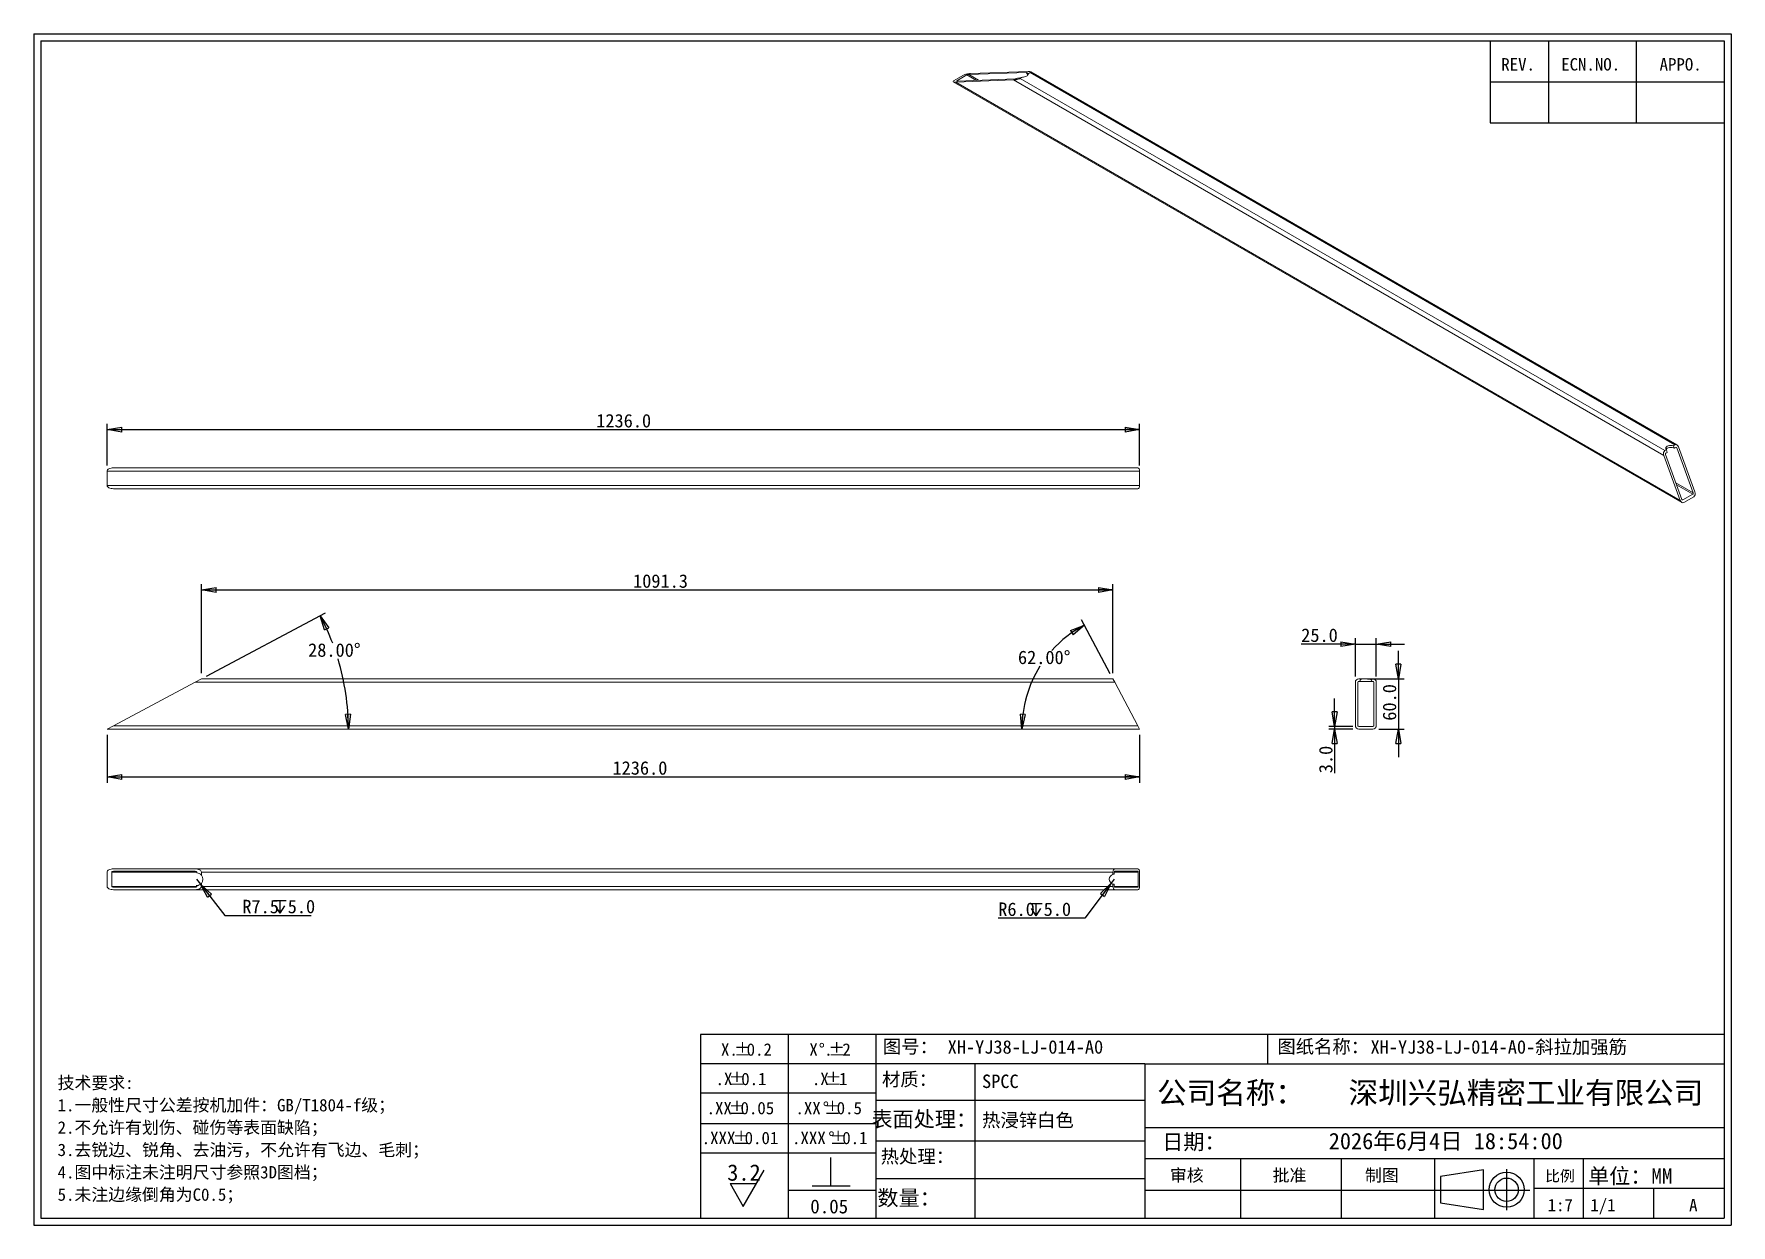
# Model space of a CAD drawing. Header units: millimetres. Extents: x 3 to 294, y 3 to 207.
import ezdxf

# ---------------------------------------------------------------- set-up
doc = ezdxf.new("R2010")
doc.units = ezdxf.units.MM
doc.linetypes.add('CENTERX2', pattern=[20.32, 12.7, -2.54, 2.54, -2.54])
doc.layers.add('图框', color=7, linetype='Continuous')
doc.layers.add('粗实线层', color=7, linetype='Continuous', lineweight=25)
doc.styles.add('SLDTEXTSTYLE0', font='SIMKAI.TTF')
doc.styles.add('SLDTEXTSTYLE1', font='SIMHEI.TTF', dxfattribs={"bigfont": 'bigfont'})
doc.styles.add('SLDTEXTSTYLE2', font='SIMSUN.TTC')
doc.styles.add('SLDTEXTSTYLE3', font='SIMSUN.TTC', dxfattribs={"bigfont": 'bigfont'})
doc.styles.add('SLDTEXTSTYLE4', font='SIMKAI.TTF')
doc.styles.add('SLDTEXTSTYLE5', font='SIMKAI.TTF', dxfattribs={"bigfont": 'bigfont'})
doc.dimstyles.new('SLDDIMSTYLE0', dxfattribs={"dimtxt": 2.3, "dimasz": 2.5, "dimexe": 0, "dimexo": 0.0625, "dimgap": 0.575, "dimtad": 0, "dimtih": 1, "dimtoh": 1, "dimdec": 4, "dimlfac": 7, "dimzin": 4, "dimdsep": 46, "dimtxsty": 'SLDTEXTSTYLE2', "dimblk1": 'CLOSED', "dimblk2": 'CLOSED', "dimsah": 1, "dimcen": 0.09, "dimazin": 1, "dimtfac": 1, "dimtofl": 0, "dimtmove": 0, "dimatfit": 3, "dimldrblk": 'CLOSED', "dimfxl": 0, "dimfrac": 2, "dimtolj": 1, "dimtzin": 12, "dimarcsym": 0})
doc.dimstyles.new('SLDDIMSTYLE1', dxfattribs={"dimtxt": 2.3, "dimasz": 2.5, "dimexe": 0, "dimexo": 0.0625, "dimgap": 0.575, "dimtad": 2, "dimdec": 1, "dimlfac": 7, "dimrnd": 1e-09, "dimzin": 12, "dimdsep": 46, "dimtxsty": 'SLDTEXTSTYLE2', "dimblk1": 'CLOSED', "dimblk2": 'CLOSED', "dimsah": 1, "dimcen": 0.09, "dimadec": 0, "dimazin": 3, "dimtfac": 1, "dimtdec": 1, "dimtofl": 0, "dimtmove": 0, "dimatfit": 3, "dimldrblk": 'CLOSED', "dimfxl": 0, "dimfrac": 2, "dimtolj": 1, "dimtzin": 12, "dimarcsym": 0})
doc.dimstyles.new('SLDDIMSTYLE2', dxfattribs={"dimtxt": 2.3, "dimasz": 2.5, "dimexe": 0, "dimexo": 0.0625, "dimgap": 0.575, "dimtad": 2, "dimdec": 1, "dimlfac": 7, "dimrnd": 1e-09, "dimzin": 4, "dimdsep": 46, "dimtxsty": 'SLDTEXTSTYLE2', "dimblk1": 'CLOSED', "dimblk2": 'CLOSED', "dimsah": 1, "dimcen": 0.09, "dimadec": 0, "dimazin": 1, "dimtfac": 1, "dimtdec": 1, "dimtofl": 0, "dimtmove": 0, "dimatfit": 3, "dimldrblk": 'CLOSED', "dimfxl": 0, "dimfrac": 2, "dimtolj": 1, "dimtzin": 12, "dimarcsym": 0})
doc.dimstyles.new('SLDDIMSTYLE3', dxfattribs={"dimtxt": 2.3, "dimasz": 2.5, "dimexe": 0, "dimexo": 0.0625, "dimgap": 0.575, "dimtad": 2, "dimdec": 1, "dimlfac": 7, "dimrnd": 1e-09, "dimzin": 4, "dimdsep": 46, "dimtxsty": 'SLDTEXTSTYLE2', "dimblk1": 'CLOSED', "dimblk2": 'CLOSED', "dimsah": 1, "dimcen": 0.09, "dimadec": 0, "dimazin": 1, "dimtfac": 1, "dimtdec": 1, "dimtmove": 0, "dimatfit": 0, "dimldrblk": 'CLOSED', "dimfxl": 0, "dimfrac": 2, "dimtolj": 1, "dimtzin": 12, "dimarcsym": 0})
doc.dimstyles.new('SLDDIMSTYLE4', dxfattribs={"dimtxt": 2.3, "dimasz": 2.5, "dimexe": 0, "dimexo": 0.0625, "dimgap": 0.575, "dimtad": 0, "dimtih": 1, "dimtoh": 1, "dimdec": 1, "dimlfac": 7, "dimrnd": 1e-09, "dimzin": 4, "dimdsep": 46, "dimtxsty": 'SLDTEXTSTYLE2', "dimblk1": 'CLOSED', "dimblk2": 'CLOSED', "dimsah": 1, "dimcen": 0, "dimadec": 0, "dimazin": 1, "dimtfac": 1, "dimtdec": 1, "dimtofl": 0, "dimtmove": 0, "dimatfit": 3, "dimldrblk": 'CLOSED', "dimfxl": 0, "dimfrac": 2, "dimtolj": 1, "dimtzin": 12, "dimarcsym": 0})
doc.dimstyles.new('SLDDIMSTYLE5', dxfattribs={"dimtxt": 2.3, "dimasz": 2.5, "dimexe": 0, "dimexo": 0.0625, "dimgap": 0.575, "dimtad": 0, "dimtih": 1, "dimtoh": 1, "dimdec": 1, "dimlfac": 7, "dimrnd": 1e-09, "dimzin": 12, "dimdsep": 46, "dimtxsty": 'SLDTEXTSTYLE2', "dimblk1": 'CLOSED', "dimblk2": 'CLOSED', "dimsah": 1, "dimcen": 0, "dimadec": 0, "dimazin": 3, "dimtfac": 1, "dimtdec": 1, "dimtofl": 0, "dimtmove": 0, "dimatfit": 3, "dimldrblk": 'CLOSED', "dimfxl": 0, "dimfrac": 2, "dimtolj": 1, "dimtzin": 12, "dimarcsym": 0})

# ---------------------------------------------------------------- blocks, each defined once
blk = doc.blocks.new('块8')
at = {"layer": '粗实线层'}
for p, q in [((184.46, 11.66), (184.46, 6.85)), ((181.31, 6.85), (187.82, 6.85))]:
    blk.add_line(p, q, dxfattribs=at)
blk = doc.blocks.new('SW_NOTE_0')
at = {"layer": '图框', "color": 0, "insert": (0, 3.26), "char_height": 2.8, "attachment_point": 1, "style": 'SLDTEXTSTYLE0'}
blk.add_mtext('3.2', dxfattribs=at)
blk = doc.blocks.new('块7')
at = {"layer": '图框', "lineweight": 25}
for p, q in [((135.52, 14.41), (139.1, 20.62)), ((133.27, 18.3), (137.77, 18.3)), ((133.27, 18.3), (135.52, 14.41))]:
    blk.add_line(p, q, dxfattribs=at)
at = {"layer": '图框', "color": 7}
blk.add_blockref('SW_NOTE_0', (132.77, 18.34), dxfattribs=at)
blk = doc.blocks.new('块9')
at = {"color": 7, "linetype": 'Continuous'}
blk.add_blockref('块7', (-132.98, -14.31), dxfattribs=at)
blk = doc.blocks.new('SW_NOTE_0_1')
at = {"layer": '图框', "color": 0, "attachment_point": 1, "style": 'SLDTEXTSTYLE1'}
for s, insert, char_height in [('技术要求:', (0, 2.46), 2.117), ('1.一般性尺寸公差按机加件：GB/T1804-f级；', (0, -1.36), 2.1167), ('2.不允许有划伤、碰伤等表面缺陷；', (0, -5.18), 2.1167), ('3.去锐边、锐角、去油污，不允许有飞边、毛刺；', (0, -9), 2.1167), ('4.图中标注未注明尺寸参照3D图档；', (0, -12.83), 2.1167), ('5.未注边缘倒角为C0.5；', (0, -16.65), 2.1167)]:
    blk.add_mtext(s, dxfattribs=dict(at, insert=insert, char_height=char_height))
blk = doc.blocks.new('SW_NOTE_0_2')
at = {"layer": '图框', "color": 0, "char_height": 2.117, "attachment_point": 2, "style": 'SLDTEXTSTYLE0'}
for s, insert in [('X.', (1.19, 2.46)), ('%%p', (3.42, 2.46)), ('0.2', (6.3, 2.46))]:
    blk.add_mtext(s, dxfattribs=dict(at, insert=insert))
blk = doc.blocks.new('SW_NOTE_0_3')
at = {"layer": '图框', "color": 0, "char_height": 2.117, "attachment_point": 2, "style": 'SLDTEXTSTYLE0'}
for s, insert in [('.X', (1.19, 2.46)), ('%%p', (3.42, 2.46)), ('0.1', (6.3, 2.46))]:
    blk.add_mtext(s, dxfattribs=dict(at, insert=insert))
blk = doc.blocks.new('SW_NOTE_0_4')
at = {"layer": '图框', "color": 0, "char_height": 2.117, "attachment_point": 2, "style": 'SLDTEXTSTYLE0'}
for s, insert in [('.XX', (1.79, 2.46)), ('%%p', (4.83, 2.46)), ('0.05', (8.31, 2.46))]:
    blk.add_mtext(s, dxfattribs=dict(at, insert=insert))
blk = doc.blocks.new('SW_NOTE_0_5')
at = {"layer": '图框', "color": 0, "char_height": 2.117, "attachment_point": 2, "style": 'SLDTEXTSTYLE0'}
for s, insert in [('.XXX', (2.38, 2.46)), ('%%p', (6.24, 2.46)), ('0.01', (9.72, 2.46))]:
    blk.add_mtext(s, dxfattribs=dict(at, insert=insert))
blk = doc.blocks.new('SW_NOTE_0_6')
at = {"layer": '图框', "color": 0, "char_height": 2.117, "attachment_point": 2}
for s, insert, style in [('.XXX', (2.38, 2.46), 'SLDTEXTSTYLE0'), ('%%d', (6.24, 2.46), 'SLDTEXTSTYLE0'), ('%%p', (7.4, 2.46), 'SLDTEXTSTYLE4'), ('0.1', (10.25, 2.46), 'SLDTEXTSTYLE0')]:
    blk.add_mtext(s, dxfattribs=dict(at, insert=insert, style=style))
blk = doc.blocks.new('SW_NOTE_0_7')
at = {"layer": '图框', "color": 0, "char_height": 2.117, "attachment_point": 2, "style": 'SLDTEXTSTYLE0'}
for s, insert in [('.XX', (1.79, 2.46)), ('%%d', (4.83, 2.46)), ('%%p', (5.96, 2.46)), ('0.5', (8.84, 2.46))]:
    blk.add_mtext(s, dxfattribs=dict(at, insert=insert))
blk = doc.blocks.new('SW_NOTE_0_8')
at = {"layer": '图框', "color": 0, "attachment_point": 2, "style": 'SLDTEXTSTYLE0'}
for s, insert, char_height in [('.X', (1.19, 2.46), 2.117), ('%%p', (3.42, 2.46), 2.117), ('1', (5.11, 2.46), 2.12)]:
    blk.add_mtext(s, dxfattribs=dict(at, insert=insert, char_height=char_height))
blk = doc.blocks.new('SW_NOTE_0_9')
at = {"layer": '图框', "color": 0, "attachment_point": 2, "style": 'SLDTEXTSTYLE0'}
for s, insert, char_height in [('X', (0.6, 2.46), 2.12), ('%%d', (2.01, 2.46), 2.117), ('.', (3.14, 2.46), 2.12), ('%%p', (4.55, 2.46), 2.117), ('2', (6.24, 2.46), 2.12)]:
    blk.add_mtext(s, dxfattribs=dict(at, insert=insert, char_height=char_height))
blk = doc.blocks.new('_Closed')
at = {"color": 0, "linetype": 'ByBlock', "lineweight": -2}
for p, q in [((-1, 0.166667), (0, 0)), ((-1, 0.166667), (-1, -0.166667)), ((0, 0), (-1, -0.166667)), ((0, 0), (-1, 0))]:
    blk.add_line(p, q, dxfattribs=at)
blk = doc.blocks.new('_D')
at = {"layer": '图框'}
blk.add_line((187.4, 97.59), (182.51, 106.8), dxfattribs=at)
for start, end in [(118, 138.2566), (147.8007, 180)]:
    blk.add_arc((192.43, 88.14), 20.14, start, end, dxfattribs=at)
at = {"layer": '图框', "xscale": 2.5, "yscale": 2.5}
for p, rotation in [((182.98, 105.92), 31.53833372636358), ((172.29, 88.14), 266.4616662736371)]:
    blk.add_blockref('_Closed', p, dxfattribs=dict(at, rotation=rotation))
at = {"layer": '图框', "insert": (171.62, 101.54), "char_height": 2.3, "attachment_point": 1, "style": 'SLDTEXTSTYLE2'}
blk.add_mtext('62.00°', dxfattribs=at)
blk = doc.blocks.new('_D_1')
at = {"layer": '图框'}
blk.add_line((32.86, 97.18), (53.18, 107.98), dxfattribs=at)
for start, end in [(20.8009, 28), (0, 16.8729)]:
    blk.add_arc((15.86, 88.14), 41.26, start, end, dxfattribs=at)
at = {"layer": '图框', "xscale": 2.5, "yscale": 2.5}
for p, rotation in [((52.29, 107.51), 116.2665065434195), ((57.12, 88.14), 271.7334934565811)]:
    blk.add_blockref('_Closed', p, dxfattribs=dict(at, rotation=rotation))
at = {"layer": '图框', "insert": (50.23, 102.79), "char_height": 2.3, "attachment_point": 1, "style": 'SLDTEXTSTYLE2'}
blk.add_mtext('28.00°', dxfattribs=at)
blk = doc.blocks.new('_D_2')
at = {"layer": '图框'}
for p, q in [((31.98, 97.71), (31.98, 112.91)), ((31.98, 111.91), (187.87, 111.91)), ((187.87, 97.71), (187.87, 112.91))]:
    blk.add_line(p, q, dxfattribs=at)
at = {"layer": '图框', "xscale": 2.5, "yscale": 2.5, "rotation": 180.0000000000004}
blk.add_blockref('_Closed', (31.98, 111.91), dxfattribs=at)
at = {"layer": '图框', "xscale": 2.5, "yscale": 2.5}
blk.add_blockref('_Closed', (187.87, 111.91), dxfattribs=at)
at = {"layer": '图框', "insert": (105.8, 114.59), "char_height": 2.3, "attachment_point": 1, "style": 'SLDTEXTSTYLE2'}
blk.add_mtext('1091.3', dxfattribs=at)
blk = doc.blocks.new('_D_3')
at = {"layer": '图框'}
for p, q in [((15.86, 87.14), (15.86, 78.95)), ((192.43, 87.14), (192.43, 78.95)), ((15.86, 79.95), (192.43, 79.95))]:
    blk.add_line(p, q, dxfattribs=at)
at = {"layer": '图框', "xscale": 2.5, "yscale": 2.5, "rotation": 180.0000000000004}
blk.add_blockref('_Closed', (15.86, 79.95), dxfattribs=at)
at = {"layer": '图框', "xscale": 2.5, "yscale": 2.5}
blk.add_blockref('_Closed', (192.43, 79.95), dxfattribs=at)
at = {"layer": '图框', "insert": (102.28, 82.63), "char_height": 2.3, "attachment_point": 1, "style": 'SLDTEXTSTYLE2'}
blk.add_mtext('1236.0', dxfattribs=at)
blk = doc.blocks.new('_D_4')
at = {"layer": '图框'}
for p, q in [((15.86, 133.22), (15.86, 140.33)), ((15.86, 139.33), (192.43, 139.33)), ((192.43, 133.22), (192.43, 140.33))]:
    blk.add_line(p, q, dxfattribs=at)
at = {"layer": '图框', "xscale": 2.5, "yscale": 2.5}
for p, rotation in [((15.86, 139.33), 179.9999999999997), ((192.43, 139.33), 359.9999999999997)]:
    blk.add_blockref('_Closed', p, dxfattribs=dict(at, rotation=rotation))
at = {"layer": '图框', "insert": (99.5, 142), "char_height": 2.3, "attachment_point": 1, "style": 'SLDTEXTSTYLE2'}
blk.add_mtext('1236.0', dxfattribs=at)
blk = doc.blocks.new('_D_5')
at = {"layer": '图框'}
for p, q in [((229.32, 102.65), (220.06, 102.65)), ((229.32, 97.14), (229.32, 103.65)), ((229.32, 102.65), (232.9, 102.65)), ((232.9, 97.14), (232.9, 103.65)), ((232.9, 102.65), (237.7, 102.65))]:
    blk.add_line(p, q, dxfattribs=at)
at = {"layer": '图框', "xscale": 2.5, "yscale": 2.5}
blk.add_blockref('_Closed', (229.32, 102.65), dxfattribs=at)
at = {"layer": '图框', "xscale": 2.5, "yscale": 2.5, "rotation": 180.0000000000008}
blk.add_blockref('_Closed', (232.9, 102.65), dxfattribs=at)
at = {"layer": '图框', "insert": (220.06, 105.33), "char_height": 2.3, "attachment_point": 1, "style": 'SLDTEXTSTYLE2'}
blk.add_mtext('25.0', dxfattribs=at)
blk = doc.blocks.new('_D_6')
at = {"layer": '图框'}
for p, q in [((236.68, 96.71), (236.68, 101.52)), ((231.4, 96.71), (237.68, 96.71)), ((236.68, 96.71), (236.68, 88.14)), ((233.32, 88.14), (237.68, 88.14)), ((236.68, 88.14), (236.68, 83.33))]:
    blk.add_line(p, q, dxfattribs=at)
at = {"layer": '图框', "xscale": 2.5, "yscale": 2.5}
for p, rotation in [((236.68, 96.71), 270.0000000000004), ((236.68, 88.14), 90.0000000000004)]:
    blk.add_blockref('_Closed', p, dxfattribs=dict(at, rotation=rotation))
at = {"layer": '图框', "insert": (234, 89.56), "char_height": 2.3, "attachment_point": 1, "rotation": 90, "style": 'SLDTEXTSTYLE2'}
blk.add_mtext('60.0', dxfattribs=at)
blk = doc.blocks.new('_D_7')
at = {"layer": '图框'}
for p, q in [((225.77, 88.56), (225.77, 93.37)), ((228.9, 88.56), (224.77, 88.56)), ((228.9, 88.14), (224.77, 88.14)), ((225.77, 88.56), (225.77, 88.14)), ((225.77, 88.14), (225.77, 80.58))]:
    blk.add_line(p, q, dxfattribs=at)
at = {"layer": '图框', "xscale": 2.5, "yscale": 2.5}
for p, rotation in [((225.77, 88.56), 270.0000000000004), ((225.77, 88.14), 90.0000000000004)]:
    blk.add_blockref('_Closed', p, dxfattribs=dict(at, rotation=rotation))
at = {"layer": '图框', "insert": (223.1, 80.58), "char_height": 2.3, "attachment_point": 1, "rotation": 90, "style": 'SLDTEXTSTYLE2'}
blk.add_mtext('3.0', dxfattribs=at)
blk = doc.blocks.new('SW_SYMBOL_HOLE_DEPTH')
at = {"layer": '图框', "color": 0}
for p, q in [((0, 875), (800, 875)), ((100, 555), (400, 75)), ((400, 875), (400, 75)), ((700, 555), (400, 75))]:
    blk.add_line(p, q, dxfattribs=at)
blk = doc.blocks.new('_D_8')
at = {"layer": '图框'}
for p, q in [((187.58, 61.77), (183.03, 55.8)), ((188.1, 62.45), (187.58, 61.77)), ((183.03, 55.8), (168.25, 55.8))]:
    blk.add_line(p, q, dxfattribs=at)
at = {"layer": '图框', "xscale": 2.5, "yscale": 2.5, "rotation": 52.6846828525418}
blk.add_blockref('_Closed', (187.58, 61.77), dxfattribs=at)
at = {"layer": '图框', "xscale": 0.002676363636363636, "yscale": 0.002676363636363636, "zscale": 0.002676363636363636}
blk.add_blockref('SW_SYMBOL_HOLE_DEPTH', (173.61, 55.99), dxfattribs=at)
at = {"layer": '图框', "char_height": 2.3, "attachment_point": 1, "style": 'SLDTEXTSTYLE2'}
for s, insert in [('R6.0', (168.25, 58.48)), ('5.0', (176.01, 58.48))]:
    blk.add_mtext(s, dxfattribs=dict(at, insert=insert))
blk = doc.blocks.new('_D_9')
at = {"layer": '图框'}
for p, q in [((31.17, 62.45), (31.83, 61.61)), ((31.83, 61.61), (35.98, 56.26)), ((35.98, 56.26), (50.76, 56.26))]:
    blk.add_line(p, q, dxfattribs=at)
blk.add_arc((31.17, 62.45), 1.07, 264.7844, 275.7641, dxfattribs=at)
at = {"layer": '图框', "xscale": 2.5, "yscale": 2.5, "rotation": 127.8094236238397}
blk.add_blockref('_Closed', (31.83, 61.61), dxfattribs=at)
at = {"layer": '图框', "xscale": 0.002676363636363636, "yscale": 0.002676363636363636, "zscale": 0.002676363636363636}
blk.add_blockref('SW_SYMBOL_HOLE_DEPTH', (44.33, 56.45), dxfattribs=at)
at = {"layer": '图框', "char_height": 2.3, "attachment_point": 1, "style": 'SLDTEXTSTYLE2'}
for s, insert in [('R7.5', (38.98, 58.94)), ('5.0', (46.74, 58.94))]:
    blk.add_mtext(s, dxfattribs=dict(at, insert=insert))

msp = doc.modelspace()

# ---------------------------------------------------------------- linework, layer by layer
at = {"color": 7, "linetype": 'Continuous', "lineweight": 18}
for p, q in [((163.194363, 200.025272), (173.07343, 200.38794)), ((163.497409, 200.200217), (173.376476, 200.562885)), ((173.162397, 200.336599), (173.061382, 200.278285)), ((173.732343, 200.357523), (173.372854, 200.149994)), ((173.732343, 200.357523), (283.965628, 136.721202)), ((284.314233, 136.713173), (173.7955, 200.514279)), ((160.553003, 198.790951), (285.12241, 126.878563)), ((162.333419, 199.93906), (160.61616, 198.947707)), ((160.972027, 198.742345), (170.851095, 199.105013)), ((160.972027, 198.742345), (284.852111, 127.227896)), ((161.186106, 198.96863), (162.903366, 199.959983)), ((171.15414, 199.279958), (161.275073, 198.91729)), ((170.851095, 199.105013), (282.059151, 134.905969)), ((171.546153, 199.403562), (171.445138, 199.345247)), ((172.374573, 199.573699), (172.015084, 199.36617)), ((172.015084, 199.36617), (282.248369, 135.729849)), ((283.965628, 136.721202), (283.691279, 136.562823)), ((282.059151, 134.905969), (284.852111, 127.227896)), ((282.522718, 135.888228), (282.248369, 135.729849)), ((285.155156, 127.40284), (282.362197, 135.080913)), ((282.409501, 135.286883), (282.662039, 135.43267)), ((283.874222, 136.132449), (284.12676, 136.278236)), ((284.281486, 136.188896), (287.074446, 128.510823)), ((284.584532, 136.36384), (287.377492, 128.685767)), ((15.858214, 132.22181), (192.429643, 132.22181)), ((15.858214, 129.793239), (15.858214, 132.22181)), ((16.932915, 132.793239), (192.125809, 132.793239)), ((192.429643, 129.793239), (192.429643, 132.22181)), ((15.858214, 129.793239), (192.429643, 129.793239)), ((16.932915, 129.22181), (192.125809, 129.22181)), ((287.027142, 128.304852), (285.309882, 127.3135)), ((287.188274, 127.861887), (285.471015, 126.870534)), ((16.932915, 88.707419), (30.904026, 96.13599)), ((31.978727, 96.707419), (30.904026, 96.13599)), ((30.904026, 96.13599), (188.175967, 96.13599)), ((31.978727, 96.707419), (187.872133, 96.707419)), ((188.175967, 96.13599), (187.872133, 96.707419)), ((188.175967, 96.13599), (192.125809, 88.707419)), ((229.324418, 88.707419), (229.324418, 96.13599)), ((229.75299, 88.707419), (229.75299, 96.13599)), ((229.895847, 96.707419), (230.404242, 96.707419)), ((229.895847, 96.278847), (230.038704, 96.278847)), ((230.038704, 96.278847), (232.181561, 96.278847)), ((231.816024, 96.707419), (230.404242, 96.707419)), ((231.816024, 96.707419), (232.324418, 96.707419)), ((232.181561, 96.278847), (232.324418, 96.278847)), ((232.467276, 96.13599), (232.467276, 88.707419)), ((232.895847, 88.707419), (232.895847, 96.13599)), ((16.932915, 88.707419), (15.858214, 88.13599)), ((15.858214, 88.13599), (192.429643, 88.13599)), ((16.932915, 88.707419), (192.125809, 88.707419)), ((192.429643, 88.13599), (192.125809, 88.707419)), ((232.324418, 88.564562), (229.895847, 88.564562)), ((229.895847, 88.13599), (232.324418, 88.13599)), ((16.932915, 64.237929), (30.904026, 64.237929)), ((30.904026, 64.237929), (188.175967, 64.237929)), ((188.175967, 64.237929), (192.125809, 64.237929)), ((15.858214, 63.6665), (15.858214, 61.237929)), ((16.66424, 61.237929), (16.66424, 63.6665)), ((16.932915, 63.809357), (30.904026, 63.809357)), ((30.904026, 61.095071), (16.932915, 61.095071)), ((31.172701, 63.6665), (31.172701, 63.523643)), ((31.172701, 61.380786), (31.172701, 61.237929)), ((31.978727, 63.6665), (31.978727, 63.158105)), ((31.978727, 63.6665), (187.872133, 63.6665)), ((31.978727, 61.746323), (31.978727, 61.237929)), ((31.978727, 61.237929), (187.872133, 61.237929)), ((187.872133, 63.6665), (187.872133, 63.278511)), ((187.872133, 61.625917), (187.872133, 61.237929)), ((188.100009, 63.309357), (188.100009, 63.6665)), ((188.100009, 61.237929), (188.100009, 61.595071)), ((188.175967, 63.809357), (192.125809, 63.809357)), ((192.125809, 61.095071), (188.175967, 61.095071)), ((192.201767, 63.6665), (192.201767, 61.237929)), ((192.429643, 63.6665), (192.429643, 61.237929)), ((16.932915, 60.6665), (30.904026, 60.6665)), ((30.904026, 60.6665), (188.175967, 60.6665)), ((188.175967, 60.6665), (192.125809, 60.6665))]:
    msp.add_line(p, q, dxfattribs=at)
at = {"color": 8, "linetype": 'Continuous', "lineweight": 18}
for p, q in [((173.07343, 200.38794), (173.162381, 200.33659)), ((161.186106, 198.96863), (161.275042, 198.917289)), ((162.903366, 199.959983), (164.504212, 199.035834)), ((163.194363, 200.025272), (164.884146, 199.049782)), ((284.126744, 136.278227), (284.281486, 136.188896)), ((284.134818, 130.207834), (287.074446, 128.510823)), ((284.24223, 129.912547), (287.027142, 128.304852)), ((285.155165, 127.402816), (285.309882, 127.3135)), ((16.66424, 63.6665), (31.172701, 63.6665)), ((16.66424, 61.237929), (31.172701, 61.237929)), ((188.100009, 63.6665), (192.201767, 63.6665)), ((188.100009, 61.237929), (192.201767, 61.237929))]:
    msp.add_line(p, q, dxfattribs=at)
at = {"color": 7, "linetype": 'Continuous', "lineweight": 18, "flags": 128}
for points in [[(172.374573, 199.573699), (172.564636, 199.59096), (172.746287, 199.627567), (172.913668, 199.682338), (173.061382, 199.753508), (173.184665, 199.838781), (173.279542, 199.935408), (173.342953, 200.040273), (173.372854, 200.149994)], [(283.691279, 136.562823), (283.485143, 136.611202), (283.264381, 136.627319), (283.043872, 136.610088), (282.838477, 136.560669), (282.662039, 136.482395), (282.526449, 136.380539), (282.440845, 136.261967), (282.410996, 136.13467), (282.438914, 136.007227), (282.522718, 135.888228)], [(282.466366, 135.957533), (282.525823, 136.029969), (282.662039, 136.132449), (282.839559, 136.211085), (283.046286, 136.260517), (283.268131, 136.277378), (283.489976, 136.260517), (283.696702, 136.211085), (283.874222, 136.132449)]]:
    msp.add_lwpolyline(points, dxfattribs=at)
at = {"color": 7, "linetype": 'Continuous', "lineweight": 18}
for centre, radius, start, end in [((172.770072, 199.708309), 0.640104, 28.71981505, 62.92883123), ((229.895847, 96.13599), 0.571429, 90, 180), ((229.895847, 96.13599), 0.142857, 90, 180), ((232.324418, 96.13599), 0.571429, 0, 90), ((232.324418, 96.13599), 0.142857, 0, 90), ((229.895847, 88.707419), 0.571429, 180, 270), ((229.895847, 88.707419), 0.142857, 180, 270), ((232.324418, 88.707419), 0.142857, 270, 0), ((232.324418, 88.707419), 0.571429, 270, 0), ((31.172701, 62.452214), 1.071429, 41.21081299, 90), ((31.172701, 62.452214), 1.071429, 270, 318.78918701), ((31.172701, 62.452214), 1.071429, 318.78918701, 41.21081299), ((188.100009, 62.452214), 0.857143, 105.41774633, 254.58225367), ((188.100009, 62.452214), 0.857143, 90, 105.41774633), ((188.100009, 62.452214), 0.857143, 254.58225367, 270)]:
    msp.add_arc(centre, radius, start, end, dxfattribs=at)
for centre, major_axis, ratio, start_param, end_param in [((172.303767, 199.840923), (1.067954, 0.351163), 0.2455054385, 6.136499408, 6.9880313607), ((172.972415, 200.329625), (0.21503, 0.035239), 0.2184985251, 5.7587009779, 7.3294973047), ((172.972415, 200.329625), (0.860121, 0.140956), 0.2184985251, 5.7587009779, 7.3294973047), ((161.376088, 198.975605), (0.860121, 0.140956), 0.2184985251, 2.6171083243, 4.1879046511), ((161.376088, 198.975605), (0.21503, 0.035239), 0.2184985251, 2.6171083243, 4.1879046511), ((163.093348, 199.966957), (0.860121, 0.140956), 0.2184985251, 1.0463119975, 2.6171083243), ((163.093348, 199.966957), (0.21503, 0.035239), 0.2184985251, 1.0463119975, 2.6171083243), ((171.255156, 199.338272), (0.860121, 0.140956), 0.2184985251, 4.1879046511, 5.7587009779), ((171.255156, 199.338272), (0.21503, 0.035239), 0.2184985251, 4.1879046511, 5.7587009779), ((172.303767, 199.840923), (1.067954, 0.351163), 0.2455054385, 3.8464387071, 4.6979706599), ((283.268131, 135.78256), (-0.555357, 1.688946), 0.3865697501, 4.7929410902, 5.0620315269), ((284.180471, 136.130581), (-0.103375, 0.630798), 0.7067221169, 4.9732215505, 6.5440178773), ((282.463212, 135.139228), (-0.103375, 0.630798), 0.7067221169, 0.2608325701, 1.8316288969), ((282.463212, 135.139228), (-0.025844, 0.157699), 0.7067221169, 0.2608325701, 1.8316288969), ((283.268131, 135.78256), (-0.555357, 1.688946), 0.3865697501, 1.382258, 1.6513484367), ((284.180471, 136.130581), (-0.025844, 0.157699), 0.7067221169, 4.9732215505, 6.5440178773), ((16.932915, 132.22181), (1.074701, 0), 0.5317094317, 1.5707963268, 3.1415926536), ((192.125809, 132.22181), (0, 0.571429), 0.5317094317, 4.7123889804, 6.2831853072), ((16.932915, 129.793239), (1.074701, 0), 0.5317094317, 3.1415926536, 4.7123889804), ((192.125809, 129.793239), (0, 0.571429), 0.5317094317, 3.1415926536, 4.7123889804), ((286.973431, 128.452508), (-0.025844, 0.157699), 0.7067221169, 3.4024252237, 4.9732215505), ((286.973431, 128.452508), (-0.103375, 0.630798), 0.7067221169, 3.4024252237, 4.9732215505), ((285.256172, 127.461155), (-0.103375, 0.630798), 0.7067221169, 1.8316288969, 3.4024252237), ((285.256172, 127.461155), (-0.025844, 0.157699), 0.7067221169, 1.8316288969, 3.4024252237), ((231.110133, 96.278847), (1.071429, 0), 0.5317094317, 2.2900607009, 3.1415926536), ((231.110133, 96.278847), (1.071429, 0), 0.5317094317, 0, 0.8515319527), ((16.932915, 63.6665), (1.074701, 0), 0.5317094317, 1.5707963268, 3.1415926536), ((30.904026, 63.6665), (1.074701, 0), 0.5317094317, 0, 1.5707963268), ((188.175967, 63.6665), (0, 0.571429), 0.5317094317, 0, 1.5707963268), ((192.125809, 63.6665), (0, 0.571429), 0.5317094317, 4.7123889804, 6.2831853072), ((16.932915, 61.237929), (1.074701, 0), 0.5317094317, 3.1415926536, 4.7123889804), ((16.932915, 63.6665), (0.268675, 0), 0.5317094317, 1.5707963268, 3.1415926536), ((16.932915, 61.237929), (0.268675, 0), 0.5317094317, 3.1415926536, 4.7123889804), ((30.904026, 63.6665), (0.268675, 0), 0.5317094317, 0, 1.5707963268), ((30.904026, 61.237929), (1.074701, 0), 0.5317094317, 4.7123889804, 6.2831853072), ((30.904026, 61.237929), (0.268675, 0), 0.5317094317, 4.7123889804, 6.2831853072), ((188.175967, 61.237929), (0, 0.571429), 0.5317094317, 1.5707963268, 3.1415926536), ((188.175967, 63.6665), (0, 0.142857), 0.5317094317, 0, 1.5707963268), ((188.175967, 61.237929), (0, 0.142857), 0.5317094317, 1.5707963268, 3.1415926536), ((192.125809, 63.6665), (0, 0.142857), 0.5317094317, 4.7123889804, 6.2831853072), ((192.125809, 61.237929), (0, 0.571429), 0.5317094317, 3.1415926536, 4.7123889804), ((192.125809, 61.237929), (0, 0.142857), 0.5317094317, 3.1415926536, 4.7123889804)]:
    msp.add_ellipse(centre, major_axis=major_axis, ratio=ratio, start_param=start_param, end_param=end_param, dxfattribs=at)
at = {"layer": '图框', "lineweight": 25}
for p, q in [((3.343049, 206.977055), (293.568661, 206.977055)), ((3.343049, 206.977055), (3.343049, 3.328908)), ((293.568661, 206.977055), (293.568661, 3.328908)), ((4.543049, 205.777055), (292.368661, 205.777055)), ((4.543049, 205.777055), (4.543049, 4.528908)), ((292.368661, 205.777055), (292.368661, 4.528908)), ((3.343049, 3.328908), (293.568661, 3.328908)), ((4.543049, 4.528908), (292.368661, 4.528908))]:
    msp.add_line(p, q, dxfattribs=at)
at = {"layer": '图框'}
for p, q in [((259.868925, 14.687166), (259.868925, 4.528908)), ((268.291525, 14.687166), (268.291525, 4.528908)), ((257.18758, 9.290989), (259.174039, 9.290989)), ((280.308978, 9.608037), (280.308978, 4.528908))]:
    msp.add_line(p, q, dxfattribs=at)
at = {"layer": '粗实线层'}
for p, q in [((252.368661, 205.777055), (252.368661, 191.777055)), ((262.368661, 205.777055), (262.368661, 191.777055)), ((277.368661, 205.777055), (277.368661, 191.777055)), ((252.368661, 198.777055), (292.368661, 198.777055)), ((252.368661, 191.777055), (292.368661, 191.777055)), ((292.368661, 35.900545), (117.31811, 35.900545)), ((117.31811, 35.900545), (117.31811, 4.528908)), ((132.31811, 35.900545), (132.31811, 4.528908)), ((147.31811, 35.900545), (147.31811, 4.528908)), ((214.308559, 35.900545), (214.308559, 30.900545)), ((193.345559, 30.900545), (117.31811, 30.900545)), ((164.254905, 30.900545), (164.254905, 4.528908)), ((193.345559, 30.900545), (193.345559, 4.528908)), ((193.345559, 30.900545), (292.368661, 30.900545)), ((117.31811, 25.954967), (147.31811, 25.954967)), ((147.31811, 24.703594), (193.345559, 24.703594)), ((147.31811, 20.616127), (117.317995, 20.615437)), ((147.31811, 17.714726), (193.345559, 17.714726)), ((193.345559, 19.990852), (292.368661, 19.990852)), ((147.31811, 15.616127), (117.31811, 15.615437)), ((193.345559, 14.687166), (292.368661, 14.687166)), ((209.666954, 14.687166), (209.666954, 4.528908)), ((226.867946, 14.687166), (226.867946, 4.528908)), ((242.85711, 14.687166), (242.85711, 4.528908)), ((251.22122, 12.794055), (243.903234, 11.65062)), ((243.903234, 11.65062), (243.903234, 7.111689)), ((251.22122, 5.968254), (251.22122, 12.794055)), ((255.188772, 12.860011), (255.188772, 5.860011)), ((132.31811, 9.30189), (147.31811, 9.30189)), ((147.31811, 11.260557), (193.345559, 11.260557)), ((193.345559, 9.30189), (242.85711, 9.30189)), ((252.174039, 9.290989), (259.174039, 9.290989)), ((259.868925, 9.608037), (292.368661, 9.608037)), ((243.903234, 7.111689), (251.22122, 5.968254))]:
    msp.add_line(p, q, dxfattribs=at)
at = {"layer": '粗实线层', "linetype": 'CENTERX2'}
msp.add_line((242.635869, 9.290989), (252.221904, 9.290989), dxfattribs=at)
at = {"layer": '粗实线层'}
for radius in [3, 2]:
    msp.add_circle((255.188772, 9.360011), radius, dxfattribs=at)

# ---------------------------------------------------------------- block references
at = {"color": 7, "linetype": 'Continuous'}
for name, p in [('块8', (-44.877282, 3.207802)), ('块9', (122.11668, 6.421975))]:
    msp.add_blockref(name, p, dxfattribs=at)
at = {"layer": '图框'}
for name, p in [('SW_NOTE_0_2', (121.082335, 31.939038)), ('SW_NOTE_0_9', (136.067493, 31.939038)), ('SW_NOTE_0_3', (120.155001, 26.908284)), ('SW_NOTE_0_8', (136.631937, 26.908284)), ('SW_NOTE_0_1', (7.387506, 26.248192)), ('SW_NOTE_0_4', (118.74389, 21.927707)), ('SW_NOTE_0_7', (133.938988, 21.927707)), ('SW_NOTE_0_5', (118.038334, 16.816239)), ('SW_NOTE_0_6', (133.488223, 16.816239))]:
    msp.add_blockref(name, p, dxfattribs=at)

# ---------------------------------------------------------------- texts
for s, insert, char_height, attachment_point, style in [('REV.', (257.151896, 202.840099), 2.1166667, 2, 'SLDTEXTSTYLE0'), ('ECN.NO.', (269.557442, 202.840099), 2.1166667, 2, 'SLDTEXTSTYLE0'), ('APPO.', (284.945721, 202.840099), 2.1166667, 2, 'SLDTEXTSTYLE0'), ('图号：', (153.22612, 34.990973), 2.3, 2, 'SLDTEXTSTYLE3'), ('XH-YJ38-LJ-014-A0', (159.600237, 34.930459), 2.3, 1, 'SLDTEXTSTYLE2'), ('图纸名称：', (223.825077, 34.990973), 2.3, 2, 'SLDTEXTSTYLE3'), ('XH-YJ38-LJ-014-A0-斜拉加强筋', (231.917875, 34.930459), 2.3, 1, 'SLDTEXTSTYLE3'), ('材质：', (148.364141, 29.400917), 2.3, 1, 'SLDTEXTSTYLE3'), ('SPCC', (165.482665, 29.056715), 2.3, 1, 'SLDTEXTSTYLE2'), ('公司名称：', (195.415693, 27.798014), 3.7041667, 1, 'SLDTEXTSTYLE5'), ('深圳兴弘精密工业有限公司', (228.168198, 27.798014), 3.70416667, 1, 'SLDTEXTSTYLE5'), ('表面处理：', (155.591194, 22.765029), 2.6458333, 2, 'SLDTEXTSTYLE5'), ('热浸锌白色', (165.482665, 22.411714), 2.3, 1, 'SLDTEXTSTYLE3'), ('日期：', (201.700989, 18.877982), 2.6458333, 2, 'SLDTEXTSTYLE5'), ('2026年6月4日 18:54:00', (224.769955, 19.093356), 2.8, 1, 'SLDTEXTSTYLE3'), ('热处理：', (148.149788, 16.219853), 2.3, 1, 'SLDTEXTSTYLE3'), ('审核', (200.497532, 12.897336), 2.1166667, 2, 'SLDTEXTSTYLE5'), ('批准', (215.177325, 12.897336), 2.1166667, 1, 'SLDTEXTSTYLE5'), ('制图', (233.86305, 12.897336), 2.1166667, 2, 'SLDTEXTSTYLE5'), ('比例', (264.30449, 12.638944), 1.8520833, 2, 'SLDTEXTSTYLE5'), ('数量：', (153.001745, 9.301294), 2.6458333, 2, 'SLDTEXTSTYLE5'), ('0.05', (139.34213, 7.704168), 2.38125, 2, 'SLDTEXTSTYLE0'), ('1:7', (264.359612, 7.80366), 2.1166667, 2, 'SLDTEXTSTYLE0'), ('1/1', (271.669093, 7.80366), 2.1166667, 2, 'SLDTEXTSTYLE0'), ('A', (287.114196, 7.80366), 2.116667, 2, 'SLDTEXTSTYLE0')]:
    msp.add_mtext(s, dxfattribs=dict(at, insert=insert, char_height=char_height, attachment_point=attachment_point, style=style))
at = {"layer": '粗实线层', "insert": (276.335237, 13.027957), "char_height": 2.6458333, "attachment_point": 2, "style": 'SLDTEXTSTYLE5'}
msp.add_mtext('单位：MM', dxfattribs=at)

# ---------------------------------------------------------------- dimensions: what is measured, and where the dimension line sits
at = {"layer": '图框'}
for base, p1, p2, dimstyle, picture, middle in [((192.429643, 139.328067), (15.858214, 132.22181), (192.429643, 132.22181), 'SLDDIMSTYLE2', '_D_4', (103.519501, 139.328067)), ((187.872133, 111.908724), (31.978727, 96.707419), (187.872133, 96.707419), 'SLDDIMSTYLE1', '_D_2', (109.815547, 111.908724)), ((192.429643, 79.953523), (15.858214, 88.13599), (192.429643, 88.13599), 'SLDDIMSTYLE2', '_D_3', (106.297543, 79.953523))]:
    dim = msp.add_linear_dim(base=base, p1=p1, p2=p2, dimstyle=dimstyle, dxfattribs=at)
    dim.commit()
    dim.dimension.update_dxf_attribs({"geometry": picture, "text_midpoint": middle, "dimtype": 160})
for base, line1, line2, picture, middle in [((56.676514, 94.190042), ((192.429643, 88.13599), (15.858214, 88.13599)), ((31.978727, 96.707419), (15.858214, 88.13599)), '_D_1', (54.915622, 101.451546)), ((179.99591, 103.977191), ((187.872133, 96.707419), (192.429643, 88.13599)), ((15.858214, 88.13599), (192.429643, 88.13599)), '_D', (176.309095, 100.205344))]:
    dim = msp.add_angular_dim_2l(base=base, line1=line1, line2=line2, dimstyle='SLDDIMSTYLE0', dxfattribs=at)
    dim.commit()
    dim.dimension.update_dxf_attribs({"geometry": picture, "text_midpoint": middle, "dimtype": 162})
for base, p1, p2, angle, picture, middle in [((232.895847, 102.650953), (229.324418, 96.13599), (232.895847, 96.13599), 0, '_D_5', (222.734589, 102.650953)), ((236.676146, 88.13599), (230.404242, 96.707419), (232.324418, 88.13599), 90, '_D_6', (236.676146, 92.240294)), ((225.772893, 88.13599), (229.895847, 88.564562), (229.895847, 88.13599), 90, '_D_7', (225.772893, 82.589212))]:
    dim = msp.add_linear_dim(base=base, p1=p1, p2=p2, angle=angle, dimstyle='SLDDIMSTYLE3', dxfattribs=at)
    dim.commit()
    dim.dimension.update_dxf_attribs({"geometry": picture, "text_midpoint": middle, "dimtype": 160})
for center, mpoint, dimstyle, picture, middle in [((31.172701, 62.452214), (31.829527, 61.605728), 'SLDDIMSTYLE5', '_D_9', (44.866508, 58.098829)), ((188.100009, 62.452214), (187.580408, 61.770519), 'SLDDIMSTYLE4', '_D_8', (174.140805, 57.639148))]:
    dim = msp.add_radius_dim(center=center, mpoint=mpoint, text='<>{\\fGDT;x}5.0', dimstyle=dimstyle, dxfattribs=at)
    dim.commit()
    dim.dimension.update_dxf_attribs({"geometry": picture, "text_midpoint": middle, "dimtype": 164})

doc.saveas('drawing.dxf')
